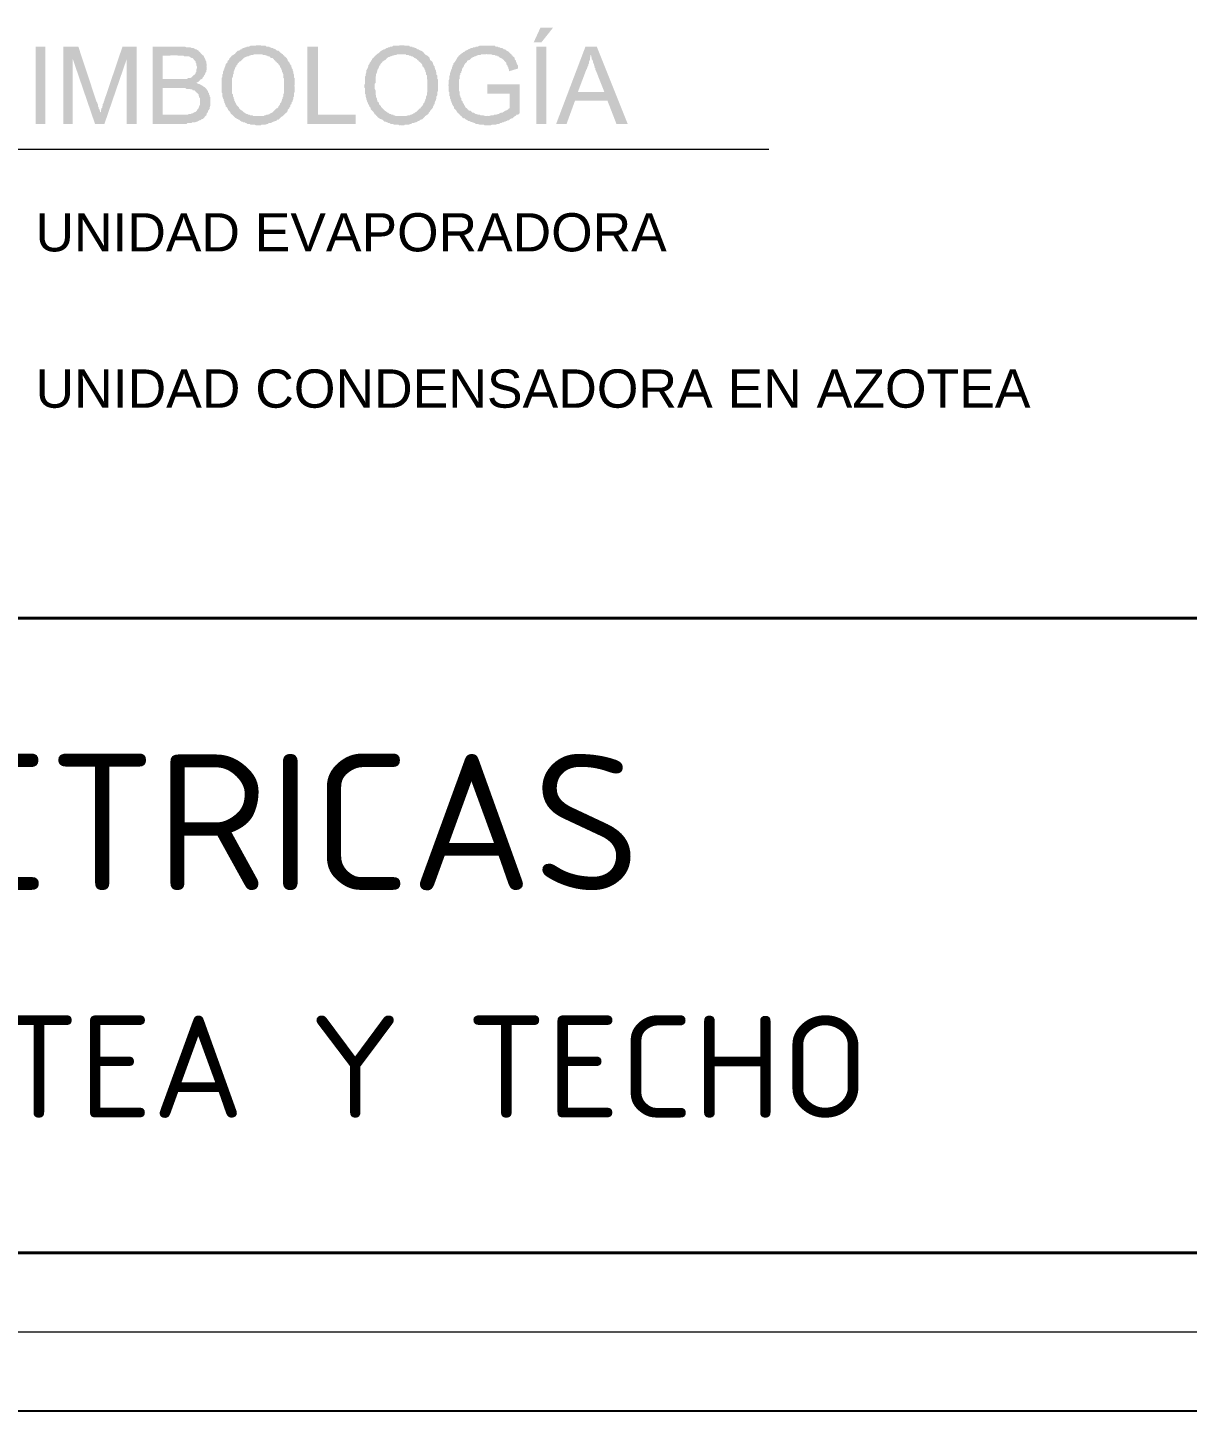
# Model space of a CAD drawing. Header units: millimetres. Extents: x 821 to 906, y 83 to 185.
# Drawn here: x 897.29 to 900.011, y 83.196 to 86.442 of the extents above; entities that cross this region are included whole.
import ezdxf

# ---------------------------------------------------------------- set-up
doc = ezdxf.new("R2010")
doc.units = ezdxf.units.MM
for name, color, linetype, lineweight in [('IE-circuito alumbrado', 30, 'Continuous', 40), ('P4', 144, 'Continuous', 40), ('P6', 255, 'Continuous', 20)]:
    doc.layers.add(name, color=color, linetype=linetype, lineweight=lineweight)
doc.styles.add('Arial$001', font='arial.ttf', dxfattribs={"height": 3.480444})

# ---------------------------------------------------------------- blocks, each defined once
blk = doc.blocks.new('BFGBFGBD')
at = {"true_color": 0x000007}
h = blk.add_hatch(color=7, dxfattribs=at)
h.paths.add_polyline_path([(585.2642, 75.6891), (585.2642, 75.9228), (585.2941, 75.9228), (585.2941, 75.6891)])
h.paths.add_polyline_path([(585.256, 75.9352), (585.2767, 75.98), (585.3148, 75.98), (585.2792, 75.9352)])
for points in [[(583.7518, 75.9228), (583.7518, 75.6891), (583.7816, 75.6891), (583.7816, 75.9228)], [(583.8363, 75.6891), (583.8363, 75.9228), (583.8811, 75.9228), (583.9358, 75.7571), (583.9383, 75.7529), (583.9383, 75.7513), (583.9408, 75.7471), (583.9408, 75.7421), (583.9424, 75.7405), (583.9424, 75.7363), (583.9449, 75.7339), (583.9449, 75.7322), (583.9466, 75.7281), (583.9466, 75.7256), (583.9466, 75.7231), (583.9457, 75.7239), (583.9491, 75.7256), (583.9491, 75.7281), (583.9491, 75.7297), (583.9507, 75.7339), (583.9507, 75.7363), (583.9532, 75.738), (583.9532, 75.7421), (583.9549, 75.7446), (583.9549, 75.7488), (583.9573, 75.7529), (583.9573, 75.7554), (583.9598, 75.7596), (583.9598, 75.7612), (584.0145, 75.9228), (584.0568, 75.9228), (584.0568, 75.6891), (584.027, 75.6891), (584.027, 75.8847), (583.9598, 75.6891), (583.9316, 75.6891), (583.8637, 75.8872), (583.8637, 75.6891)], [(584.5723, 75.6891), (584.5723, 75.9228), (584.6046, 75.9228), (584.6046, 75.7173), (584.7189, 75.7173), (584.7189, 75.6891)], [(585.1159, 75.7811), (585.1159, 75.8084), (585.2137, 75.8084), (585.2137, 75.7214), (585.2112, 75.7189), (585.2087, 75.7173), (585.2046, 75.7173), (585.2029, 75.7148), (585.2004, 75.7131), (585.1963, 75.7107), (585.1938, 75.7082), (585.1921, 75.7065), (585.1897, 75.7065), (585.1855, 75.704), (585.1839, 75.7024), (585.1814, 75.6999), (585.1772, 75.6999), (585.1747, 75.6982), (585.1731, 75.6982), (585.1689, 75.6957), (585.1665, 75.6957), (585.1648, 75.6941), (585.1607, 75.6941), (585.1582, 75.6916), (585.154, 75.6916), (585.1515, 75.6891), (585.1474, 75.6891), (585.1457, 75.6891), (585.1433, 75.6875), (585.1391, 75.6875), (585.1366, 75.6875), (585.1325, 75.6875), (585.1308, 75.6875), (585.1267, 75.685), (585.1242, 75.685), (585.12, 75.685), (585.1176, 75.685), (585.1134, 75.685), (585.1118, 75.685), (585.1076, 75.685), (585.1051, 75.6875), (585.101, 75.6875), (585.0985, 75.6875), (585.0944, 75.6875), (585.0927, 75.6875), (585.0877, 75.6891), (585.0861, 75.6891), (585.0819, 75.6891), (585.0794, 75.6916), (585.0753, 75.6916), (585.0736, 75.6941), (585.0712, 75.6941), (585.067, 75.6957), (585.0645, 75.6957), (585.0629, 75.6982), (585.0587, 75.6982), (585.0562, 75.6999), (585.0554, 75.7007), (585.0521, 75.7024), (585.0496, 75.704), (585.0479, 75.7065), (585.0438, 75.7065), (585.0413, 75.7082), (585.0397, 75.7107), (585.0372, 75.7131), (585.0347, 75.7148), (585.033, 75.7173), (585.0305, 75.7189), (585.0289, 75.7214), (585.0264, 75.7231), (585.0247, 75.7256), (585.0223, 75.7297), (585.0206, 75.7322), (585.0181, 75.7339), (585.0156, 75.7363), (585.0156, 75.7405), (585.014, 75.7421), (585.0131, 75.743), (585.0115, 75.7471), (585.0098, 75.7488), (585.0098, 75.7513), (585.0073, 75.7554), (585.0073, 75.7571), (585.0057, 75.7596), (585.0057, 75.7637), (585.0032, 75.7662), (585.0032, 75.7703), (585.0032, 75.772), (585.0015, 75.7745), (585.0015, 75.7786), (585.0015, 75.7811), (585.0015, 75.7852), (584.9991, 75.7869), (584.9991, 75.791), (584.9991, 75.7935), (584.9991, 75.7977), (584.9991, 75.8018), (584.9991, 75.8043), (584.9982, 75.8051), (584.9991, 75.8084), (584.9991, 75.8101), (584.9991, 75.8142), (584.9991, 75.8192), (584.9991, 75.8209), (585.0015, 75.825), (585.0015, 75.8275), (585.0015, 75.8317), (585.0015, 75.8341), (585.0032, 75.8358), (585.0032, 75.8399), (585.0032, 75.8424), (585.0057, 75.8466), (585.0057, 75.8482), (585.0073, 75.8532), (585.0073, 75.8549), (585.0098, 75.8573), (585.0098, 75.8615), (585.0115, 75.8631), (585.0115, 75.8673), (585.014, 75.8673), (585.014, 75.8723), (585.0156, 75.8739), (585.0181, 75.8764), (585.0206, 75.8805), (585.0223, 75.8822), (585.0223, 75.8847), (585.0247, 75.8872), (585.0264, 75.8913), (585.0289, 75.893), (585.0305, 75.8955), (585.033, 75.8971), (585.0347, 75.8996), (585.0372, 75.9013), (585.0413, 75.9038), (585.0438, 75.9062), (585.0455, 75.9062), (585.0479, 75.9079), (585.0496, 75.9104), (585.0546, 75.912), (585.0537, 75.9129), (585.0562, 75.912), (585.0587, 75.9145), (585.0629, 75.9162), (585.0645, 75.9162), (585.067, 75.9187), (585.0712, 75.9187), (585.0736, 75.9203), (585.0778, 75.9203), (585.0794, 75.9203), (585.0819, 75.9228), (585.0861, 75.9228), (585.0877, 75.9228), (585.0927, 75.9253), (585.0944, 75.9253), (585.0985, 75.9253), (585.101, 75.9253), (585.1051, 75.9253), (585.1093, 75.9253), (585.1118, 75.9253), (585.1159, 75.9253), (585.1176, 75.9253), (585.1217, 75.9253), (585.1267, 75.9253), (585.1283, 75.9253), (585.1325, 75.9253), (585.135, 75.9253), (585.1391, 75.9253), (585.1408, 75.9228), (585.1457, 75.9228), (585.1474, 75.9228), (585.1499, 75.9203), (585.154, 75.9203), (585.1557, 75.9187), (585.1607, 75.9187), (585.1598, 75.9195), (585.1648, 75.9162), (585.1665, 75.9145), (585.1706, 75.9145), (585.1731, 75.912), (585.1747, 75.9104), (585.1797, 75.9079), (585.1814, 75.9062), (585.1839, 75.9038), (585.1855, 75.9013), (585.188, 75.9013), (585.1897, 75.8971), (585.1921, 75.8955), (585.1913, 75.8963), (585.1938, 75.893), (585.1963, 75.8913), (585.1988, 75.8888), (585.1988, 75.8847), (585.2004, 75.8822), (585.2029, 75.8805), (585.2029, 75.8764), (585.2046, 75.8739), (585.2046, 75.8723), (585.2071, 75.8673), (585.2087, 75.8656), (585.2087, 75.8615), (585.2087, 75.8573), (585.2112, 75.8573), (585.1814, 75.8482), (585.1814, 75.8532), (585.1797, 75.8573), (585.1797, 75.859), (585.1772, 75.8631), (585.1772, 75.8656), (585.1747, 75.8673), (585.1731, 75.8723), (585.1731, 75.8739), (585.1706, 75.8764), (585.1689, 75.8781), (585.1665, 75.8805), (585.1665, 75.8822), (585.1623, 75.8847), (585.1607, 75.8872), (585.1582, 75.8872), (585.1557, 75.8888), (585.1515, 75.8913), (585.1499, 75.893), (585.1474, 75.893), (585.1457, 75.8955), (585.1408, 75.8955), (585.1391, 75.8971), (585.135, 75.8971), (585.1325, 75.8971), (585.1283, 75.8996), (585.1267, 75.8996), (585.1217, 75.8996), (585.12, 75.8996), (585.1159, 75.8996), (585.1151, 75.9004), (585.1118, 75.8996), (585.1093, 75.8996), (585.1051, 75.8996), (585.101, 75.8996), (585.0985, 75.8996), (585.0944, 75.8971), (585.0927, 75.8971), (585.0877, 75.8971), (585.0861, 75.8955), (585.0836, 75.8955), (585.0794, 75.893), (585.0786, 75.8938), (585.0753, 75.8913), (585.0736, 75.8913), (585.0687, 75.8888), (585.067, 75.8872), (585.0645, 75.8847), (585.0629, 75.8822), (585.0604, 75.8822), (585.0562, 75.8805), (585.0546, 75.8781), (585.0546, 75.8764), (585.0521, 75.8739), (585.0496, 75.8723), (585.0479, 75.8698), (585.0455, 75.8656), (585.0455, 75.8631), (585.0438, 75.8615), (585.0413, 75.8573), (585.0397, 75.8549), (585.0397, 75.8532), (585.0397, 75.8507), (585.0372, 75.8482), (585.0372, 75.8441), (585.0347, 75.8424), (585.0347, 75.8383), (585.033, 75.8358), (585.033, 75.8317), (585.033, 75.8292), (585.033, 75.825), (585.0305, 75.8234), (585.0305, 75.8192), (585.0305, 75.8167), (585.0305, 75.8126), (585.0305, 75.8101), (585.0305, 75.806), (585.0305, 75.8043), (585.0305, 75.8002), (585.0305, 75.7952), (585.0305, 75.7935), (585.0305, 75.7894), (585.033, 75.7852), (585.033, 75.7828), (585.033, 75.7786), (585.033, 75.7761), (585.0347, 75.7745), (585.0347, 75.7703), (585.0372, 75.7678), (585.0372, 75.7637), (585.0372, 75.7612), (585.0397, 75.7596), (585.0413, 75.7571), (585.0413, 75.7554), (585.0438, 75.7513), (585.0455, 75.7488), (585.0455, 75.7471), (585.0479, 75.7446), (585.0496, 75.7405), (585.0521, 75.738), (585.0546, 75.7363), (585.0562, 75.7339), (585.0587, 75.7322), (585.0604, 75.7297), (585.0645, 75.7297), (585.067, 75.7281), (585.0687, 75.7256), (585.0712, 75.7231), (585.0736, 75.7231), (585.0753, 75.7231), (585.0778, 75.7214), (585.0819, 75.7189), (585.0836, 75.7189), (585.0877, 75.7173), (585.0902, 75.7173), (585.0927, 75.7173), (585.0968, 75.7148), (585.0985, 75.7148), (585.1026, 75.7148), (585.1051, 75.7148), (585.1093, 75.7131), (585.1118, 75.7131), (585.1159, 75.7131), (585.1151, 75.714), (585.12, 75.7131), (585.1217, 75.7131), (585.1267, 75.7148), (585.1283, 75.7148), (585.1325, 75.7148), (585.135, 75.7148), (585.1366, 75.7173), (585.1408, 75.7173), (585.1433, 75.7173), (585.1474, 75.7189), (585.1499, 75.7189), (585.154, 75.7214), (585.1532, 75.7223), (585.1582, 75.7231), (585.1623, 75.7231), (585.1648, 75.7256), (585.1689, 75.7281), (585.1706, 75.7297), (585.1731, 75.7297), (585.1772, 75.7322), (585.1797, 75.7339), (585.1814, 75.7363), (585.1839, 75.7363), (585.1839, 75.738), (585.1839, 75.7811)]]:
    blk.add_hatch(color=7, dxfattribs=at).paths.add_polyline_path(points)
h = blk.add_hatch(color=7, dxfattribs=at)
h.paths.add_polyline_path([(584.1057, 75.6891), (584.1057, 75.9228), (584.1927, 75.9228), (584.1952, 75.9228), (584.1993, 75.9228), (584.2035, 75.9228), (584.2076, 75.9203), (584.2101, 75.9203), (584.2142, 75.9203), (584.2159, 75.9203), (584.22, 75.9203), (584.2225, 75.9187), (584.225, 75.9187), (584.2292, 75.9187), (584.2308, 75.9162), (584.2333, 75.9162), (584.235, 75.9145), (584.2375, 75.9145), (584.2416, 75.912), (584.2441, 75.9104), (584.2457, 75.9079), (584.2482, 75.9062), (584.2499, 75.9038), (584.2524, 75.9013), (584.254, 75.8996), (584.2565, 75.8971), (584.259, 75.8955), (584.2607, 75.893), (584.2607, 75.8913), (584.2631, 75.8872), (584.2648, 75.8847), (584.2648, 75.8822), (584.2673, 75.8781), (584.2673, 75.8764), (584.2673, 75.8723), (584.2689, 75.8698), (584.2689, 75.8656), (584.2689, 75.8631), (584.2681, 75.864), (584.2689, 75.859), (584.2689, 75.8573), (584.2689, 75.8532), (584.2673, 75.8507), (584.2673, 75.8466), (584.2648, 75.8441), (584.2648, 75.8424), (584.2631, 75.8383), (584.2607, 75.8358), (584.2607, 75.8341), (584.259, 75.8317), (584.2565, 75.8292), (584.2565, 75.8275), (584.254, 75.825), (584.2499, 75.8234), (584.2482, 75.8209), (584.2457, 75.8192), (584.2441, 75.8167), (584.2391, 75.8142), (584.2375, 75.8142), (584.2375, 75.8126), (584.2391, 75.8126), (584.2441, 75.8101), (584.2457, 75.8101), (584.2499, 75.8084), (584.2524, 75.806), (584.254, 75.806), (584.2565, 75.8043), (584.259, 75.8018), (584.2631, 75.8002), (584.2648, 75.7977), (584.2673, 75.7952), (584.2689, 75.7935), (584.2681, 75.7944), (584.2714, 75.7894), (584.2731, 75.7869), (584.2731, 75.7852), (584.2756, 75.7828), (584.2756, 75.7786), (584.2781, 75.7761), (584.2781, 75.772), (584.2797, 75.7703), (584.2797, 75.7662), (584.2797, 75.7637), (584.2797, 75.7596), (584.2797, 75.7571), (584.2797, 75.7529), (584.2797, 75.7513), (584.2797, 75.7471), (584.2797, 75.7446), (584.2781, 75.7405), (584.2781, 75.738), (584.2781, 75.7363), (584.2756, 75.7322), (584.2731, 75.7297), (584.2731, 75.7281), (584.2714, 75.7231), (584.2689, 75.7214), (584.2689, 75.7189), (584.2673, 75.7148), (584.2648, 75.7131), (584.2631, 75.7107), (584.2607, 75.7082), (584.259, 75.7065), (584.2565, 75.704), (584.254, 75.704), (584.2524, 75.7024), (584.2482, 75.6999), (584.2457, 75.6999), (584.2441, 75.6982), (584.2391, 75.6957), (584.2375, 75.6957), (584.2333, 75.6941), (584.2308, 75.6941), (584.2292, 75.6941), (584.225, 75.6941), (584.2225, 75.6916), (584.22, 75.6916), (584.2159, 75.6916), (584.2142, 75.6916), (584.2101, 75.6916), (584.2076, 75.6891), (584.2035, 75.6891), (584.1993, 75.6891), (584.1968, 75.6891), (584.1927, 75.6891)])
h.paths.add_polyline_path([(584.1355, 75.825), (584.1861, 75.825), (584.191, 75.825), (584.1952, 75.825), (584.1968, 75.825), (584.201, 75.825), (584.206, 75.825), (584.2076, 75.825), (584.2101, 75.825), (584.2118, 75.8275), (584.2142, 75.8275), (584.2159, 75.8275), (584.2184, 75.8275), (584.2225, 75.8292), (584.225, 75.8317), (584.2267, 75.8341), (584.2292, 75.8358), (584.2308, 75.8383), (584.2333, 75.8383), (584.235, 75.8424), (584.235, 75.8441), (584.2375, 75.8466), (584.2375, 75.8507), (584.2375, 75.8532), (584.2391, 75.8573), (584.2391, 75.859), (584.2391, 75.8631), (584.2375, 75.8656), (584.2375, 75.8698), (584.2375, 75.8723), (584.235, 75.8739), (584.235, 75.8781), (584.2333, 75.8805), (584.2308, 75.8822), (584.2292, 75.8847), (584.2267, 75.8872), (584.225, 75.8888), (584.2225, 75.8888), (584.2184, 75.8913), (584.2176, 75.8921), (584.2159, 75.893), (584.2142, 75.893), (584.2101, 75.893), (584.2076, 75.893), (584.206, 75.893), (584.201, 75.893), (584.1993, 75.8955), (584.1952, 75.8955), (584.191, 75.8955), (584.1861, 75.8955), (584.1819, 75.8955), (584.1811, 75.8963), (584.1355, 75.8955)])
h.paths.add_polyline_path([(584.1355, 75.7173), (584.1927, 75.7173), (584.1968, 75.7173), (584.201, 75.7173), (584.206, 75.7173), (584.2076, 75.7173), (584.2118, 75.7173), (584.2142, 75.7189), (584.2134, 75.7198), (584.2184, 75.7189), (584.22, 75.7189), (584.225, 75.7214), (584.2267, 75.7214), (584.2292, 75.7231), (584.2333, 75.7256), (584.235, 75.7256), (584.2375, 75.7281), (584.2391, 75.7297), (584.2416, 75.7339), (584.2441, 75.7363), (584.2441, 75.738), (584.2457, 75.7405), (584.2457, 75.7421), (584.2482, 75.7471), (584.2482, 75.7488), (584.2482, 75.7529), (584.2482, 75.7554), (584.2482, 75.7571), (584.2482, 75.7612), (584.2482, 75.7637), (584.2482, 75.7678), (584.2457, 75.7703), (584.2457, 75.772), (584.2441, 75.7761), (584.2441, 75.7786), (584.2416, 75.7811), (584.2391, 75.7828), (584.2375, 75.7852), (584.235, 75.7869), (584.2333, 75.7894), (584.2308, 75.791), (584.2267, 75.791), (584.225, 75.7935), (584.2225, 75.7935), (584.22, 75.7935), (584.2184, 75.7952), (584.2159, 75.7952), (584.2142, 75.7952), (584.2101, 75.7952), (584.2076, 75.7952), (584.2035, 75.7977), (584.1993, 75.7977), (584.1968, 75.7977), (584.1927, 75.7977), (584.1886, 75.7977), (584.1355, 75.7977)])
h = blk.add_hatch(color=7, dxfattribs=at)
h.paths.add_polyline_path([(584.3137, 75.8043), (584.3137, 75.806), (584.3137, 75.8101), (584.3137, 75.8142), (584.3137, 75.8167), (584.3137, 75.8209), (584.3137, 75.825), (584.3137, 75.8275), (584.3162, 75.8317), (584.3162, 75.8341), (584.3162, 75.8383), (584.3178, 75.8399), (584.3178, 75.8441), (584.3178, 75.8466), (584.3203, 75.8507), (584.3203, 75.8532), (584.322, 75.8549), (584.322, 75.859), (584.3245, 75.8615), (584.3245, 75.8631), (584.3261, 75.8673), (584.3261, 75.8698), (584.3286, 75.8723), (584.3311, 75.8739), (584.3311, 75.8764), (584.3328, 75.8805), (584.3352, 75.8822), (584.3369, 75.8847), (584.3369, 75.8872), (584.3394, 75.8888), (584.341, 75.8913), (584.3435, 75.893), (584.3427, 75.8938), (584.3452, 75.8955), (584.3477, 75.8971), (584.3518, 75.8996), (584.3543, 75.9013), (584.356, 75.9038), (584.3584, 75.9062), (584.3601, 75.9079), (584.3626, 75.9104), (584.3651, 75.9104), (584.3692, 75.912), (584.3709, 75.9145), (584.3734, 75.9145), (584.375, 75.9162), (584.3792, 75.9187), (584.3816, 75.9187), (584.3841, 75.9203), (584.3883, 75.9203), (584.3899, 75.9228), (584.3941, 75.9228), (584.3966, 75.9228), (584.4007, 75.9253), (584.4032, 75.9253), (584.4073, 75.9253), (584.409, 75.9253), (584.4131, 75.9253), (584.4156, 75.9253), (584.4198, 75.927), (584.4223, 75.927), (584.4239, 75.927), (584.4281, 75.927), (584.4305, 75.927), (584.4347, 75.9253), (584.4372, 75.9253), (584.4413, 75.9253), (584.443, 75.9253), (584.4471, 75.9253), (584.4496, 75.9228), (584.4537, 75.9228), (584.4562, 75.9228), (584.4604, 75.9203), (584.462, 75.9203), (584.4645, 75.9187), (584.4687, 75.9187), (584.4712, 75.9162), (584.4728, 75.9162), (584.477, 75.9145), (584.4794, 75.912), (584.4811, 75.9104), (584.4803, 75.9112), (584.4852, 75.9104), (584.4877, 75.9079), (584.4902, 75.9062), (584.4919, 75.9038), (584.496, 75.9013), (584.4985, 75.8996), (584.5002, 75.8971), (584.5026, 75.8955), (584.5043, 75.893), (584.5068, 75.8913), (584.5093, 75.8888), (584.5109, 75.8872), (584.5134, 75.8822), (584.5134, 75.8805), (584.5151, 75.8781), (584.5176, 75.8764), (584.5192, 75.8723), (584.5217, 75.8698), (584.5217, 75.8673), (584.5242, 75.8656), (584.5242, 75.8631), (584.5258, 75.859), (584.5258, 75.8573), (584.5283, 75.8549), (584.5283, 75.8507), (584.53, 75.8482), (584.53, 75.8441), (584.53, 75.8424), (584.5325, 75.8383), (584.5325, 75.8358), (584.5325, 75.8341), (584.5325, 75.8292), (584.5341, 75.8275), (584.5341, 75.8234), (584.5341, 75.8192), (584.5341, 75.8167), (584.5341, 75.8126), (584.5341, 75.8101), (584.5341, 75.806), (584.5333, 75.8068), (584.5341, 75.8018), (584.5341, 75.8002), (584.5341, 75.7952), (584.5341, 75.791), (584.5341, 75.7894), (584.5341, 75.7852), (584.5325, 75.7828), (584.5325, 75.7786), (584.5325, 75.7761), (584.5325, 75.772), (584.53, 75.7703), (584.53, 75.7662), (584.53, 75.7637), (584.5283, 75.7612), (584.5283, 75.7571), (584.5258, 75.7554), (584.5258, 75.7529), (584.5242, 75.7488), (584.5217, 75.7471), (584.5217, 75.7446), (584.5217, 75.7421), (584.5192, 75.7405), (584.5176, 75.7363), (584.5151, 75.7339), (584.5134, 75.7322), (584.5134, 75.7281), (584.5109, 75.7256), (584.5093, 75.7231), (584.5068, 75.7214), (584.5043, 75.7189), (584.5026, 75.7173), (584.5002, 75.7148), (584.4985, 75.7131), (584.4944, 75.7107), (584.4919, 75.7082), (584.4902, 75.7065), (584.4877, 75.704), (584.4852, 75.7024), (584.4811, 75.7024), (584.4811, 75.6999), (584.477, 75.6982), (584.4753, 75.6982), (584.4712, 75.6957), (584.4687, 75.6957), (584.4662, 75.6941), (584.462, 75.6916), (584.4604, 75.6916), (584.4562, 75.6916), (584.4537, 75.6891), (584.4513, 75.6891), (584.4471, 75.6875), (584.4455, 75.6875), (584.4413, 75.6875), (584.4388, 75.6875), (584.4347, 75.6875), (584.4322, 75.685), (584.4281, 75.685), (584.4264, 75.685), (584.4239, 75.685), (584.4198, 75.685), (584.4181, 75.685), (584.4131, 75.6875), (584.4115, 75.6875), (584.4073, 75.6875), (584.4049, 75.6875), (584.4007, 75.6875), (584.3982, 75.6891), (584.3941, 75.6891), (584.3924, 75.6891), (584.3883, 75.6916), (584.3858, 75.6916), (584.3841, 75.6941), (584.3792, 75.6941), (584.3775, 75.6957), (584.375, 75.6957), (584.3709, 75.6982), (584.3692, 75.6999), (584.3667, 75.7024), (584.3651, 75.7024), (584.3626, 75.704), (584.3601, 75.704), (584.3584, 75.7065), (584.3543, 75.7082), (584.3518, 75.7107), (584.3502, 75.7131), (584.3477, 75.7148), (584.3452, 75.7173), (584.3435, 75.7189), (584.341, 75.7214), (584.3394, 75.7256), (584.3369, 75.7281), (584.3352, 75.7297), (584.3328, 75.7322), (584.3328, 75.7339), (584.3311, 75.738), (584.3286, 75.7405), (584.3261, 75.7421), (584.3261, 75.7446), (584.3245, 75.7488), (584.3245, 75.7513), (584.322, 75.7529), (584.322, 75.7571), (584.3203, 75.7596), (584.3203, 75.7637), (584.3178, 75.7662), (584.3178, 75.7678), (584.3162, 75.772), (584.3162, 75.7745), (584.3162, 75.7786), (584.3162, 75.7811), (584.3137, 75.7852), (584.3137, 75.7869), (584.3137, 75.791), (584.3137, 75.7935), (584.3137, 75.7977), (584.3137, 75.8002), (584.3137, 75.8043), (584.3129, 75.8051)])
h.paths.add_polyline_path([(584.3452, 75.8018), (584.3452, 75.8002), (584.3452, 75.7952), (584.3452, 75.791), (584.3452, 75.7894), (584.3452, 75.7852), (584.3452, 75.7811), (584.3477, 75.7786), (584.3477, 75.7745), (584.3477, 75.772), (584.3502, 75.7703), (584.3502, 75.7662), (584.3518, 75.7637), (584.3518, 75.7596), (584.3543, 75.7571), (584.3543, 75.7554), (584.356, 75.7529), (584.3584, 75.7488), (584.3584, 75.7471), (584.3601, 75.7446), (584.3626, 75.7421), (584.3651, 75.7405), (584.3667, 75.738), (584.3667, 75.7363), (584.3692, 75.7339), (584.3709, 75.7322), (584.375, 75.7297), (584.3775, 75.7281), (584.3792, 75.7256), (584.3816, 75.7231), (584.3841, 75.7231), (584.3858, 75.7214), (584.3899, 75.7189), (584.3924, 75.7189), (584.3941, 75.7173), (584.3982, 75.7173), (584.4007, 75.7148), (584.4049, 75.7148), (584.4073, 75.7148), (584.409, 75.7131), (584.4131, 75.7131), (584.4156, 75.7131), (584.4198, 75.7131), (584.4223, 75.7131), (584.4239, 75.7131), (584.4264, 75.7131), (584.4305, 75.7131), (584.4347, 75.7131), (584.4372, 75.7131), (584.4413, 75.7131), (584.443, 75.7148), (584.4455, 75.7148), (584.4496, 75.7173), (584.4513, 75.7173), (584.4537, 75.7173), (584.4579, 75.7189), (584.4604, 75.7214), (584.462, 75.7214), (584.4662, 75.7231), (584.4687, 75.7256), (584.4712, 75.7281), (584.4728, 75.7297), (584.4753, 75.7322), (584.477, 75.7339), (584.4794, 75.7363), (584.4811, 75.7363), (584.4836, 75.738), (584.4852, 75.7405), (584.4852, 75.7421), (584.4877, 75.7446), (584.4902, 75.7488), (584.4902, 75.7513), (584.4919, 75.7529), (584.4944, 75.7554), (584.4944, 75.7571), (584.496, 75.7612), (584.496, 75.7637), (584.4985, 75.7662), (584.4985, 75.7703), (584.5002, 75.772), (584.5002, 75.7761), (584.5002, 75.7786), (584.5026, 75.7828), (584.5026, 75.7852), (584.5026, 75.7894), (584.5026, 75.7935), (584.5026, 75.7952), (584.5026, 75.8002), (584.5026, 75.8043), (584.5026, 75.806), (584.5026, 75.8101), (584.5026, 75.8126), (584.5026, 75.8167), (584.5026, 75.8192), (584.5026, 75.8234), (584.5026, 75.825), (584.5002, 75.8292), (584.5002, 75.8317), (584.5002, 75.8358), (584.5002, 75.8383), (584.4985, 75.8424), (584.4985, 75.8441), (584.496, 75.8466), (584.496, 75.8507), (584.4944, 75.8532), (584.4944, 75.8549), (584.4919, 75.859), (584.4902, 75.8615), (584.4902, 75.8631), (584.4877, 75.8673), (584.4852, 75.8698), (584.4836, 75.8723), (584.4811, 75.8739), (584.4794, 75.8764), (584.477, 75.8781), (584.4753, 75.8805), (584.4728, 75.8822), (584.4712, 75.8847), (584.4687, 75.8872), (584.4662, 75.8888), (584.462, 75.8888), (584.4604, 75.8913), (584.4579, 75.893), (584.4537, 75.893), (584.4513, 75.8955), (584.4496, 75.8955), (584.4455, 75.8971), (584.443, 75.8971), (584.4388, 75.8971), (584.4372, 75.8996), (584.4322, 75.8996), (584.4305, 75.8996), (584.4264, 75.8996), (584.4239, 75.8996), (584.4223, 75.8996), (584.4181, 75.8996), (584.4156, 75.8996), (584.4115, 75.8996), (584.409, 75.8971), (584.4049, 75.8971), (584.4032, 75.8971), (584.3982, 75.8955), (584.3966, 75.8955), (584.3941, 75.893), (584.3899, 75.893), (584.3883, 75.8913), (584.3858, 75.8913), (584.3816, 75.8888), (584.3792, 75.8872), (584.3775, 75.8847), (584.375, 75.8822), (584.3734, 75.8805), (584.3709, 75.8781), (584.3692, 75.8781), (584.3667, 75.8764), (584.3651, 75.8739), (584.3626, 75.8723), (584.3626, 75.8698), (584.3601, 75.8673), (584.3584, 75.8656), (584.3584, 75.8631), (584.356, 75.8615), (584.3543, 75.8573), (584.3543, 75.8549), (584.3518, 75.8532), (584.3518, 75.8507), (584.3502, 75.8466), (584.3502, 75.8441), (584.3502, 75.8399), (584.3477, 75.8383), (584.3477, 75.8341), (584.3477, 75.8317), (584.3452, 75.8275), (584.3452, 75.825), (584.3452, 75.8209), (584.3452, 75.8167), (584.3452, 75.8126), (584.3452, 75.8101), (584.3452, 75.806), (584.3452, 75.8018), (584.3452, 75.8026)])
h = blk.add_hatch(color=7, dxfattribs=at)
h.paths.add_polyline_path([(584.7446, 75.8043), (584.7446, 75.806), (584.7463, 75.8101), (584.7463, 75.8142), (584.7463, 75.8167), (584.7463, 75.8209), (584.7463, 75.825), (584.7463, 75.8275), (584.7463, 75.8317), (584.7488, 75.8341), (584.7488, 75.8383), (584.7488, 75.8399), (584.7504, 75.8441), (584.7504, 75.8466), (584.7504, 75.8507), (584.7529, 75.8532), (584.7529, 75.8549), (584.7554, 75.859), (584.7554, 75.8615), (584.7571, 75.8631), (584.7571, 75.8673), (584.7595, 75.8698), (584.7612, 75.8723), (584.7612, 75.8739), (584.7637, 75.8764), (584.7654, 75.8805), (584.7678, 75.8822), (584.7678, 75.8847), (584.7695, 75.8872), (584.772, 75.8888), (584.7745, 75.8913), (584.7761, 75.893), (584.7753, 75.8938), (584.7786, 75.8955), (584.7803, 75.8971), (584.7828, 75.8996), (584.7844, 75.9013), (584.7894, 75.9038), (584.791, 75.9062), (584.7935, 75.9079), (584.7952, 75.9104), (584.7977, 75.9104), (584.7993, 75.912), (584.8035, 75.9145), (584.806, 75.9145), (584.8084, 75.9162), (584.8126, 75.9187), (584.8142, 75.9187), (584.8167, 75.9203), (584.8209, 75.9203), (584.8225, 75.9228), (584.825, 75.9228), (584.8292, 75.9228), (584.8316, 75.9253), (584.8358, 75.9253), (584.8375, 75.9253), (584.8424, 75.9253), (584.8441, 75.9253), (584.8482, 75.9253), (584.8524, 75.927), (584.8549, 75.927), (584.8565, 75.927), (584.859, 75.927), (584.8631, 75.927), (584.8673, 75.9253), (584.8698, 75.9253), (584.8739, 75.9253), (584.8756, 75.9253), (584.8805, 75.9253), (584.8822, 75.9228), (584.8847, 75.9228), (584.8888, 75.9228), (584.8905, 75.9203), (584.8955, 75.9203), (584.8971, 75.9187), (584.8996, 75.9187), (584.9037, 75.9162), (584.9054, 75.9145), (584.9079, 75.9145), (584.912, 75.912), (584.9145, 75.9104), (584.9137, 75.9112), (584.9162, 75.9104), (584.9203, 75.9079), (584.9228, 75.9062), (584.9245, 75.9038), (584.927, 75.9013), (584.9286, 75.8996), (584.9311, 75.8971), (584.9352, 75.8955), (584.9377, 75.893), (584.9394, 75.8913), (584.9419, 75.8888), (584.9419, 75.8872), (584.9435, 75.8822), (584.946, 75.8805), (584.9485, 75.8781), (584.9502, 75.8764), (584.9526, 75.8723), (584.9526, 75.8698), (584.9543, 75.8673), (584.9543, 75.8656), (584.9568, 75.8631), (584.9568, 75.859), (584.9584, 75.8573), (584.9584, 75.8549), (584.9609, 75.8507), (584.9609, 75.8482), (584.9626, 75.8441), (584.9626, 75.8424), (584.9626, 75.8383), (584.9651, 75.8358), (584.9651, 75.8341), (584.9651, 75.8292), (584.9651, 75.825), (584.9676, 75.8234), (584.9676, 75.8192), (584.9676, 75.8167), (584.9676, 75.8126), (584.9676, 75.8101), (584.9676, 75.806), (584.9667, 75.8068), (584.9676, 75.8018), (584.9676, 75.8002), (584.9676, 75.7952), (584.9676, 75.791), (584.9676, 75.7894), (584.9651, 75.7852), (584.9651, 75.7828), (584.9651, 75.7786), (584.9651, 75.7761), (584.9626, 75.772), (584.9626, 75.7703), (584.9626, 75.7662), (584.9609, 75.7637), (584.9609, 75.7612), (584.9584, 75.7571), (584.9584, 75.7554), (584.9568, 75.7529), (584.9568, 75.7488), (584.9543, 75.7471), (584.9543, 75.7446), (584.9526, 75.7421), (584.9526, 75.7405), (584.9502, 75.7363), (584.9485, 75.7339), (584.946, 75.7322), (584.9435, 75.7281), (584.9419, 75.7256), (584.9394, 75.7231), (584.9394, 75.7214), (584.9377, 75.7189), (584.9352, 75.7173), (584.9311, 75.7148), (584.9286, 75.7131), (584.927, 75.7107), (584.9245, 75.7082), (584.9228, 75.7065), (584.9203, 75.704), (584.9162, 75.7024), (584.9145, 75.7024), (584.912, 75.6999), (584.9095, 75.6982), (584.9079, 75.6982), (584.9037, 75.6957), (584.9013, 75.6941), (584.8971, 75.6941), (584.8955, 75.6916), (584.893, 75.6916), (584.8888, 75.6916), (584.8863, 75.6891), (584.8822, 75.6891), (584.8805, 75.6875), (584.8756, 75.6875), (584.8739, 75.6875), (584.8714, 75.6875), (584.8673, 75.6875), (584.8656, 75.685), (584.8615, 75.685), (584.8565, 75.685), (584.8557, 75.6858), (584.8524, 75.685), (584.8507, 75.685), (584.8466, 75.6875), (584.8424, 75.6875), (584.8399, 75.6875), (584.8358, 75.6875), (584.8333, 75.6875), (584.8316, 75.6891), (584.8275, 75.6891), (584.825, 75.6891), (584.8209, 75.6916), (584.8184, 75.6916), (584.8142, 75.6941), (584.8126, 75.6941), (584.8101, 75.6957), (584.806, 75.6957), (584.8035, 75.6982), (584.8018, 75.6999), (584.7993, 75.7024), (584.7977, 75.7024), (584.7952, 75.704), (584.7935, 75.704), (584.7894, 75.7065), (584.7869, 75.7082), (584.7844, 75.7107), (584.7828, 75.7131), (584.7803, 75.7148), (584.7786, 75.7173), (584.7761, 75.7189), (584.7745, 75.7214), (584.772, 75.7256), (584.7695, 75.7281), (584.7678, 75.7297), (584.7654, 75.7322), (584.7637, 75.7339), (584.7637, 75.738), (584.7612, 75.7405), (584.7595, 75.7421), (584.7595, 75.7446), (584.7571, 75.7488), (584.7554, 75.7513), (584.7554, 75.7529), (584.7529, 75.7571), (584.7529, 75.7596), (584.7504, 75.7637), (584.7504, 75.7662), (584.7504, 75.7678), (584.7488, 75.772), (584.7488, 75.7745), (584.7488, 75.7786), (584.7463, 75.7811), (584.7463, 75.7852), (584.7463, 75.7869), (584.7463, 75.791), (584.7463, 75.7935), (584.7463, 75.7977), (584.7446, 75.8002), (584.7446, 75.8043), (584.7438, 75.8051)])
h.paths.add_polyline_path([(584.7761, 75.8018), (584.7761, 75.8002), (584.7761, 75.7952), (584.7786, 75.791), (584.7786, 75.7894), (584.7786, 75.7852), (584.7786, 75.7811), (584.7786, 75.7786), (584.7803, 75.7745), (584.7803, 75.772), (584.7803, 75.7703), (584.7828, 75.7662), (584.7828, 75.7637), (584.7844, 75.7596), (584.7844, 75.7571), (584.7869, 75.7554), (584.7894, 75.7529), (584.7894, 75.7488), (584.791, 75.7471), (584.7935, 75.7446), (584.7952, 75.7421), (584.7952, 75.7405), (584.7977, 75.738), (584.7993, 75.7363), (584.8018, 75.7339), (584.8035, 75.7322), (584.806, 75.7297), (584.8084, 75.7281), (584.8126, 75.7256), (584.8142, 75.7231), (584.8167, 75.7231), (584.8184, 75.7214), (584.8225, 75.7189), (584.825, 75.7189), (584.8275, 75.7173), (584.8316, 75.7173), (584.8333, 75.7148), (584.8358, 75.7148), (584.8399, 75.7131), (584.8424, 75.7131), (584.8466, 75.7131), (584.8482, 75.7131), (584.8524, 75.7131), (584.8549, 75.7131), (584.8565, 75.7131), (584.859, 75.7131), (584.8631, 75.7131), (584.8656, 75.7131), (584.8698, 75.7131), (584.8714, 75.7131), (584.8756, 75.7148), (584.8781, 75.7148), (584.8822, 75.7148), (584.8847, 75.7173), (584.8863, 75.7173), (584.8905, 75.7189), (584.893, 75.7214), (584.8955, 75.7214), (584.8971, 75.7231), (584.9013, 75.7256), (584.9037, 75.7281), (584.9054, 75.7297), (584.9079, 75.7322), (584.9095, 75.7339), (584.912, 75.7363), (584.9145, 75.7363), (584.9145, 75.738), (584.9162, 75.7405), (584.9187, 75.7421), (584.9203, 75.7446), (584.9228, 75.7488), (584.9228, 75.7513), (584.9245, 75.7529), (584.927, 75.7554), (584.927, 75.7571), (584.9286, 75.7612), (584.9286, 75.7637), (584.9311, 75.7662), (584.9311, 75.7703), (584.9311, 75.772), (584.9336, 75.7761), (584.9336, 75.7786), (584.9336, 75.7828), (584.9352, 75.7852), (584.9352, 75.7894), (584.9352, 75.7935), (584.9352, 75.7952), (584.9352, 75.8002), (584.9352, 75.8043), (584.9352, 75.806), (584.9352, 75.8101), (584.9352, 75.8126), (584.9352, 75.8167), (584.9352, 75.8192), (584.9352, 75.8234), (584.9336, 75.825), (584.9336, 75.8292), (584.9336, 75.8317), (584.9336, 75.8358), (584.9311, 75.8383), (584.9311, 75.8424), (584.9311, 75.8441), (584.9286, 75.8466), (584.9286, 75.8507), (584.927, 75.8532), (584.927, 75.8549), (584.9245, 75.859), (584.9228, 75.8615), (584.9203, 75.8631), (584.9203, 75.8673), (584.9187, 75.8698), (584.9162, 75.8723), (584.9145, 75.8739), (584.912, 75.8764), (584.9095, 75.8781), (584.9079, 75.8805), (584.9054, 75.8822), (584.9037, 75.8847), (584.8996, 75.8872), (584.8971, 75.8888), (584.8955, 75.8888), (584.893, 75.8913), (584.8905, 75.893), (584.8863, 75.893), (584.8847, 75.8955), (584.8805, 75.8955), (584.8781, 75.8971), (584.8756, 75.8971), (584.8714, 75.8971), (584.8698, 75.8996), (584.8656, 75.8996), (584.8631, 75.8996), (584.859, 75.8996), (584.8565, 75.8996), (584.8524, 75.8996), (584.8507, 75.8996), (584.8466, 75.8996), (584.8441, 75.8996), (584.8399, 75.8971), (584.8375, 75.8971), (584.8358, 75.8971), (584.8316, 75.8955), (584.8292, 75.8955), (584.825, 75.893), (584.8225, 75.893), (584.8209, 75.8913), (584.8184, 75.8913), (584.8142, 75.8888), (584.8126, 75.8872), (584.8101, 75.8847), (584.8084, 75.8822), (584.8035, 75.8805), (584.8018, 75.8781), (584.801, 75.8789), (584.7993, 75.8764), (584.7977, 75.8739), (584.7952, 75.8723), (584.7935, 75.8698), (584.7935, 75.8673), (584.791, 75.8656), (584.7894, 75.8631), (584.7894, 75.8615), (584.7869, 75.8573), (584.7869, 75.8549), (584.7844, 75.8532), (584.7844, 75.8507), (584.7828, 75.8466), (584.7828, 75.8441), (584.7803, 75.8399), (584.7803, 75.8383), (584.7803, 75.8341), (584.7786, 75.8317), (584.7786, 75.8275), (584.7786, 75.825), (584.7786, 75.8209), (584.7786, 75.8167), (584.7786, 75.8126), (584.7761, 75.8101), (584.7761, 75.806), (584.7761, 75.8018), (584.7753, 75.8026)])
h = blk.add_hatch(color=7, dxfattribs=at)
h.paths.add_polyline_path([(585.3239, 75.6891), (585.4126, 75.9228), (585.4466, 75.9228), (585.5402, 75.6891), (585.5062, 75.6891), (585.4789, 75.7596), (585.3811, 75.7596), (585.3554, 75.6891)])
h.paths.add_polyline_path([(585.3894, 75.7852), (585.4698, 75.7852), (585.4449, 75.8482), (585.4424, 75.8532), (585.4424, 75.8573), (585.4399, 75.859), (585.4399, 75.8631), (585.4383, 75.8673), (585.4383, 75.8698), (585.4358, 75.8739), (585.4358, 75.8764), (585.4341, 75.8805), (585.4341, 75.8822), (585.4316, 75.8847), (585.4316, 75.8888), (585.43, 75.8913), (585.43, 75.893), (585.43, 75.8955), (585.4275, 75.8971), (585.4275, 75.8955), (585.4275, 75.8913), (585.4258, 75.8888), (585.4258, 75.8847), (585.4258, 75.8822), (585.4234, 75.8781), (585.4234, 75.8764), (585.4234, 75.8723), (585.4209, 75.8698), (585.4209, 75.8656), (585.4192, 75.8631), (585.4192, 75.8615), (585.4167, 75.8573), (585.4167, 75.8549), (585.4151, 75.8532)])
at = {"color": 7, "linetype": 'Continuous', "lineweight": 20, "true_color": 0x000007}
blk.add_lwpolyline([(582.909, 75.6129), (585.9662, 75.6129), (585.9662, 75.6129)], dxfattribs=at)
at = {"color": 7, "true_color": 0x000007, "style": 'Arial$001'}
for s, height, p in [('UNIDAD EVAPORADORA', 0.115302, (583.7518, 75.3044)), ('UNIDAD CONDENSADORA EN AZOTEA', 0.115565, (583.7518, 74.8324))]:
    blk.add_text(s, height=height, dxfattribs=at).set_placement(p)
blk = doc.blocks.new('HTRHTRHTR')
for p, q in [((3400.569, -122.314), (4235.834, -122.314)), ((4235.834, -157.089), (3400.569, -157.089)), ((3400.569, -157.089), (4235.834, -157.089)), ((4244.528, -165.782), (3391.875, -165.782))]:
    blk.add_line(p, q)
at = {"layer": 'P4', "color": 7}
for p, q in [((3400.569, -122.314), (4235.834, -122.314)), ((4235.834, -157.089), (3400.569, -157.089))]:
    blk.add_line(p, q, dxfattribs=at)
at = {"layer": 'P6', "color": 7}
blk.add_line((4240.181, -161.435), (3396.222, -161.435), dxfattribs=at)

msp = doc.modelspace()

# ---------------------------------------------------------------- block references
at = {"color": 251, "lineweight": 60, "xscale": 0.04279462122516643, "yscale": 0.04279462122516643, "zscale": 0.04279462122516643}
msp.add_blockref('HTRHTRHTR', (723.9317, 90.291), dxfattribs=at)
at = {"layer": 'IE-circuito alumbrado', "xscale": 0.7768258609790683, "yscale": 0.7768258609790683, "zscale": 0.7768258609790683}
msp.add_blockref('BFGBFGBD', (443.8351, 27.4189), dxfattribs=at)

# ---------------------------------------------------------------- texts
at = {"attachment_point": 1}
for s, insert, char_height in [('\\pxqc;{\\fISOCPEUR|b0|i0|c0|p34;INSTALACIONES ELÉCTRICAS}', (891.2541, 84.7384), 0.31944), ('\\pxqc;{\\fISOCPEUR|b0|i0|c0|p34;CIRCUITOS ELÉCTRICOS  - AZOTEA Y TECHO}', (891.2541, 84.1247), 0.23958)]:
    msp.add_mtext_dynamic_manual_height_columns(s, width=9.38656, gutter_width=0.0493, heights=[0], dxfattribs=dict(at, insert=insert, char_height=char_height))

doc.saveas('drawing.dxf')
